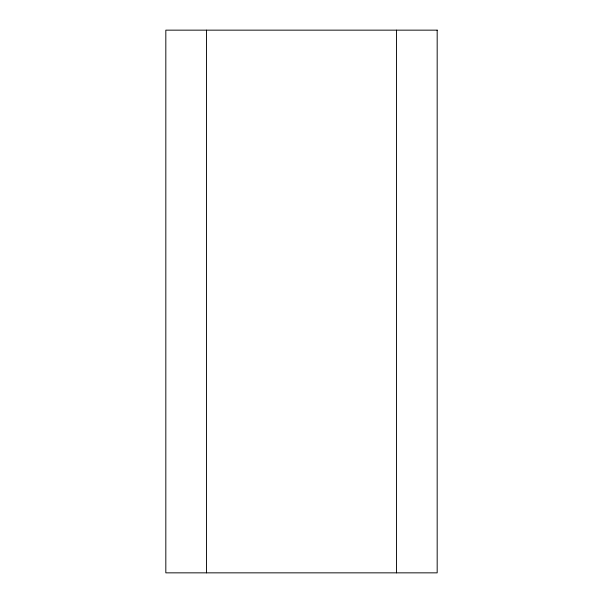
<?xml version="1.0" encoding="UTF-8"?>
<svg xmlns="http://www.w3.org/2000/svg" width="603" height="603" viewBox="0 0 603 603"><rect width="100%" height="100%" fill="white"/><g stroke="black" fill="none" stroke-linecap="round" stroke-linejoin="round"><path stroke-width="0.9" d="M396.473 30.15L396.473 572.85M206.528 30.15L206.528 572.85M437.175 30.15L165.825 30.15L165.825 572.85L437.175 572.85L437.175 30.15"/></g></svg>
